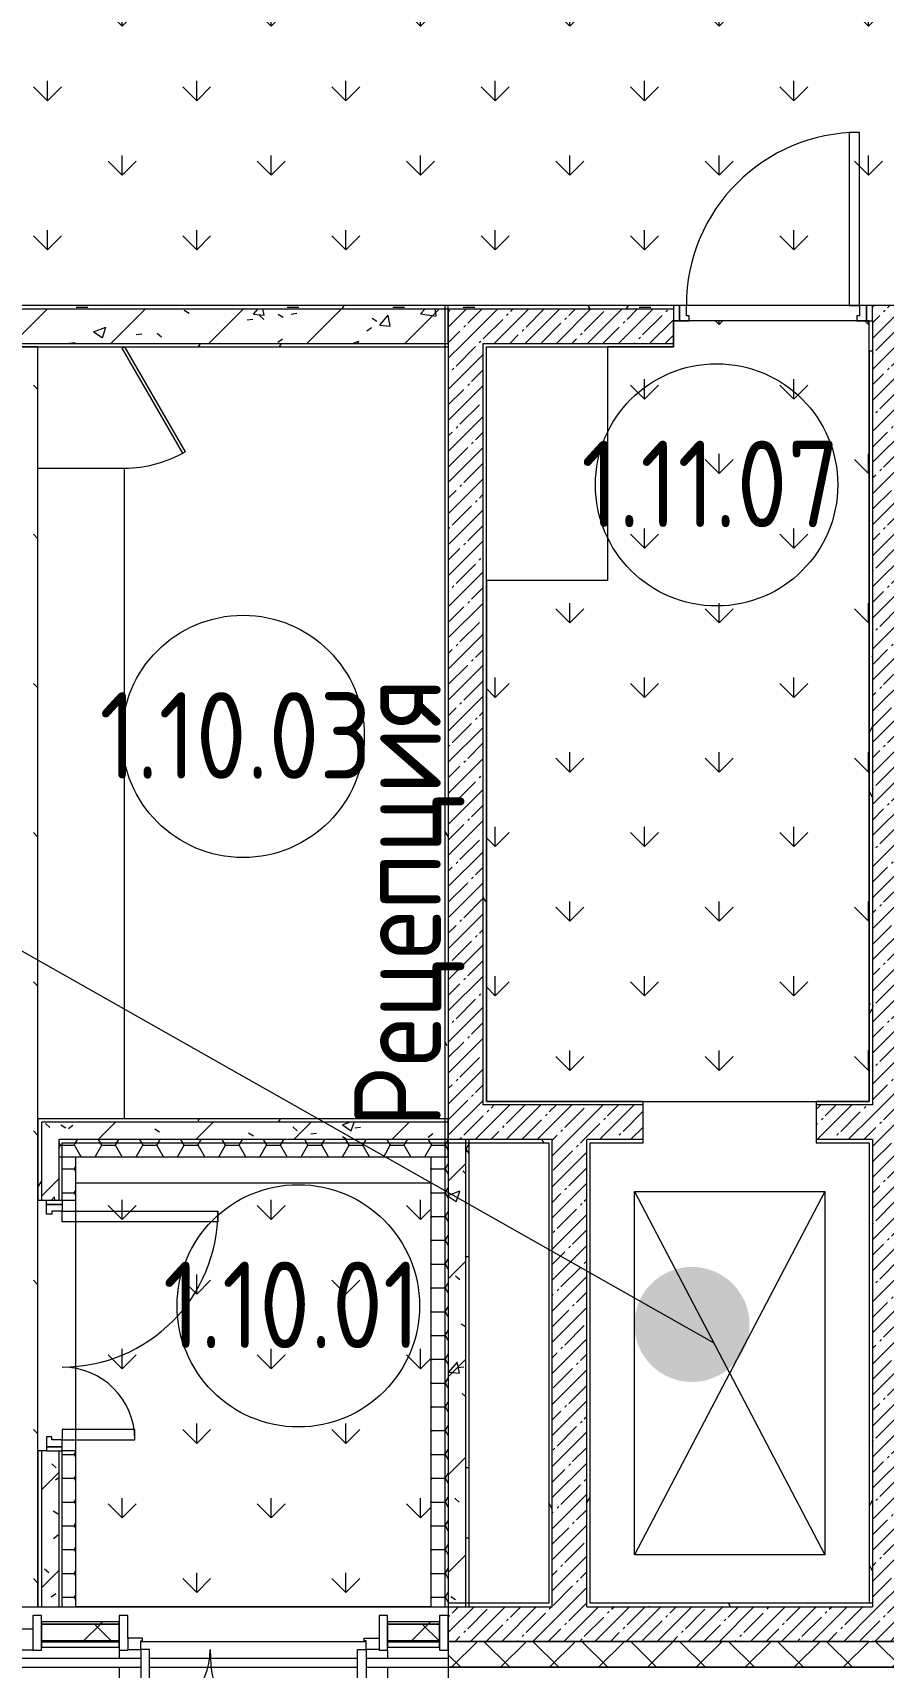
# Model space of a CAD drawing. Header units: millimetres. Extents: x -500089 to 1469082, y -290736 to 166440.
# Drawn here: x 1232304 to 1237216, y -64970 to -55525 of the extents above; entities that cross this region are included whole.
import ezdxf

# ---------------------------------------------------------------- set-up
doc = ezdxf.new("R2010")
doc.units = ezdxf.units.MM
doc.linetypes.add('ASVP_Штриховая_ш3 п1_5', pattern=[4.5, 3, -1.5])
for name, color, linetype, lineweight in [('Аннотация', 7, 'Continuous', 0), ('Витраж', 7, 'Continuous', 0), ('Двери', 7, 'Continuous', 0), ('Линии', 7, 'Continuous', 0), ('Линии разделители', 7, 'ASVP_Штриховая_ш3 п1_5', 0), ('Марки помещений', 7, 'Continuous', 0), ('Панели витража', 7, 'Continuous', 0), ('Перекрытие', 7, 'Continuous', 0), ('Стены наружные', 7, 'Continuous', 0), ('Стены несущие', 7, 'Continuous', 0), ('Стены отделка', 7, 'Continuous', 0), ('Стены штриховка', 7, 'Continuous', 0), ('экспертиза ДУ', 1, 'Continuous', 0), ('экспертиза ДУ пояснения', 6, 'Continuous', 0), ('экспертиза условные обозначения', 1, 'Continuous', 0)]:
    doc.layers.add(name, color=color, linetype=linetype, lineweight=lineweight)
doc.styles.add('GOST Common_1', font='', dxfattribs={"width": 0.9, "height": 700})
doc.styles.get('GOST Common_1').set_extended_font_data('GOST Common')
pattern_1 = [(0, (1111853.59, -73570.49), (812.8, 203.2), [67.056, -542.544, 67.056, -542.544, -3251.2]), (0, (1111853.59, -73570.49), (812.8, 203.2), [-1219.2, 67.056, -1152.144, 67.056, -542.544, -1422.4]), (0, (1111853.59, -73570.49), (812.8, 203.2), [-3048, 67.056, -339.344, 67.056, -948.944]), (120, (1112158.39, -73468.89), (-582.37636, 602.30545), [67.056, -542.544, 67.056, -542.544, -3251.2]), (120, (1112158.39, -73468.89), (-582.37636, 602.30545), [-1219.2, 67.056, -1152.144, 67.056, -542.544, -1422.4]), (120, (1112158.39, -73468.89), (-582.37636, 602.30545), [-3048, 67.056, -339.344, 67.056, -948.944]), (240, (1112259.99, -73062.49), (-230.42364, -805.50545), [67.056, -542.544, 67.056, -542.544, -3251.2]), (240, (1112259.99, -73062.49), (-230.42364, -805.50545), [-1219.2, 67.056, -1152.144, 67.056, -542.544, -1422.4]), (240, (1112259.99, -73062.49), (-230.42364, -805.50545), [-3048, 67.056, -339.344, 67.056, -948.944])]
pattern_2 = [(45, (1111853.59, -73570.49), (-89.80256, 89.80256), []), (45, (1111943.39, -73570.49), (-89.80256, 89.80256), [158.75, -31.75, 13.411, -18.339])]
pattern_3 = [(45, (1111853.6, -73570.5), (-282.8427, 282.8427), [])]
pattern_4 = [(50, (1111853.6, -73570.5), (728.7365, -63.7558), [76.2, -838.2]), (355, (1111853.6, -73570.5), (-140.9716, 764.2276), [60.96, -670.56]), (100.451, (1111914.3, -73575.8), (587.77, 700.4668), [64.76, -712.36]), (46.184, (1111853.6, -73367.3), (1084.316, -168.171), [114.3, -1257.3]), (96.636, (1111943.9, -73381.3), (949.61, 989.71), [97.14, -1068.54]), (351.184, (1111853.6, -73367.3), (949.621, 989.701), [91.44, -1005.84]), (21, (1111955.2, -73418.1), (606.458, -409.0606), [76.2, -838.2]), (326, (1111955.2, -73418.1), (247.2083, 736.753), [60.96, -670.56]), (71.451, (1112005.7, -73452.2), (853.6683, 327.6855), [64.76, -712.36]), (37.5, (1111853.59, -73570.5), (12.3547, 338.2201), [33.528, -628.904, 33.528, -647.192, -673.1]), (37.5, (1111853.59, -73570.5), (12.3547, 338.2201), [-1343.152, 33.528, -639.572]), (7.5, (1111853.6, -73570.5), (267.2789, 400.7221), [33.528, -354.584, 33.528, -613.664, -256.54]), (7.5, (1111853.6, -73570.5), (267.2789, 400.7221), [-1035.304, 33.528, -223.012]), (327.5, (1111627.02, -73570.5), (542.36333, -22.91534), [33.528, -220.472, 33.528, -758.952, -1051.56]), (327.5, (1111627.02, -73570.5), (542.36333, -22.91534), [-1046.48, 33.528, -1018.032]), (317.5, (1111525.4, -73570.5), (592.517, 101.7071), [33.528, -296.672, 33.528, -492.76, -746.76]), (317.5, (1111525.4, -73570.5), (592.517, 101.7071), [-856.488, 33.528, -713.232])]
pattern_5 = [(0, (1111853.585, -73570.49), (119.062, 68.741), [79.375, -158.75]), (120, (1111853.585, -73570.49), (-119.062952, 68.741083), [79.375, -158.75]), (60, (1111853.585, -73570.49), (4.8e-05, 137.482083), [0, -158.75, 79.375, 0])]
pattern_6 = [(90, (1077209.23, -303341.8), (-431.0523, 431.0523), [114.3, -747.8046]), (45, (1077209.2, -303341.8), (-431.0523, 431.0523), [114.3, -495.3]), (135, (1077209.2, -303341.8), (-431.0523, -431.0523), [114.3, -495.3])]

# ---------------------------------------------------------------- blocks, each defined once
blk = doc.blocks.new('АР_СОШ_Верзилово_Фасады_rvt-2-З Этаж 01')
at = {"layer": 'Стены наружные'}
for p, q in [((117650, 8600), (120950, 8600)), ((120950, 8600), (121075, 8600)), ((120950, 8600), (120950, 8500)), ((121125, 8600), (122325, 8600)), ((122375, 8600), (122500, 8600)), ((122500, 8600), (122850, 8600)), ((122500, 8600), (122500, 8500))]:
    blk.add_line(p, q, dxfattribs=at)
at = {"layer": 'Стены отделка', "lineweight": 9}
for p, q in [((125525, 8600), (122850, 8600)), ((122850, 8600), (122850, 8500))]:
    blk.add_line(p, q, dxfattribs=at)
blk = doc.blocks.new('ASVP_ДверьСтальная_1 полотно - Внутренняя 1000х2000h_полотно_ Г Л _925 в чистоте_-4236628-З Этаж 01')
at = {"layer": 'Двери', "lineweight": 18}
for p, q in [((500, 1120), (440, 1120)), ((440, 1120), (440, 120)), ((500, 120), (500, 1120)), ((-540, 120), (-575, 120)), ((-575, 120), (-575, 30)), ((-500, 120), (-540, 120)), ((-540, 120), (-540, 30)), ((-540, 30), (-540, 120)), ((-500, 60), (-500, 120)), ((440, 120), (500, 120)), ((540, 120), (500, 120)), ((500, 120), (500, 60)), ((540, 30), (540, 120)), ((575, 120), (540, 120)), ((540, 120), (540, 30)), ((575, 30), (575, 120)), ((-575, 30), (-540, 30)), ((-540, 30), (-484, 30)), ((-484, 60), (-500, 60)), ((-484, 30), (-484, 60)), ((500, 60), (484, 60)), ((484, 60), (484, 30)), ((484, 30), (540, 30)), ((540, 30), (575, 30))]:
    blk.add_line(p, q, dxfattribs=at)
at = {"layer": 'Двери'}
blk.add_arc((500, 120), 1000, 90, 180, dxfattribs=at)
blk = doc.blocks.new('ASVP_ДверьСтальная_2 полотна - Внутренняя 1320х2000h_полотна_ Г Пр _1200 в чистоте_-4240592-З Этаж 01')
at = {"layer": 'Двери', "lineweight": 18}
for p, q in [((-660, 970), (-600, 970)), ((-660, 70), (-660, 970)), ((-600, 970), (-600, 70)), ((660, 490), (600, 490)), ((600, 490), (600, 70)), ((660, 70), (660, 490)), ((-725, 70), (-700, 70)), ((-725, -20), (-725, 70)), ((-700, 70), (-660, 70)), ((-700, -20), (-700, 70)), ((-700, 70), (-700, -20)), ((-600, 70), (-660, 70)), ((-660, 70), (-660, 10)), ((-660, 10), (-644, 10)), ((-644, 10), (-644, -20)), ((600, 70), (660, 70)), ((660, 10), (644, 10)), ((644, 10), (644, -20)), ((700, 70), (660, 70)), ((660, 70), (660, 10)), ((700, -20), (700, 70)), ((725, 70), (700, 70)), ((700, 70), (700, -20)), ((725, -20), (725, 70)), ((-700, -20), (-725, -20)), ((-644, -20), (-700, -20)), ((644, -20), (700, -20)), ((700, -20), (725, -20))]:
    blk.add_line(p, q, dxfattribs=at)
at = {"layer": 'Двери'}
for centre, radius, start, end in [((-660, 70), 900, 360, 90), ((660, 70), 420, 90, 180)]:
    blk.add_arc(centre, radius, start, end, dxfattribs=at)
blk = doc.blocks.new('Д_Эскиз_1П - Дверь_в_СУ-4352554-З Этаж 01')
at = {"layer": 'Двери'}
for p, q in [((-350, 250), (256.2, 600)), ((264.2, 586.1), (-342, 236.1)), ((256.2, 600), (264.2, 586.1)), ((-342, 236.1), (-350, 250))]:
    blk.add_line(p, q, dxfattribs=at)
blk.add_arc((-350, 250), 700, 0, 30, dxfattribs=at)
blk = doc.blocks.new('Прямоугольный импост - 50х200 мм Серый-4109986-З Этаж 01')
at = {"layer": 'Витраж', "lineweight": 18}
for p, q in [((-50, 35), (0, 35)), ((-50, -165), (-50, 35)), ((0, 35), (0, -165)), ((0, -165), (-50, -165))]:
    blk.add_line(p, q, dxfattribs=at)
blk = doc.blocks.new('Прямоугольный импост - 50х120 мм Серый-4182521-З Этаж 01')
at = {"layer": 'Витраж'}
for p, q in [((120450, 8820), (119558.3, 8820)), ((120450, 8700), (119558.3, 8700))]:
    blk.add_line(p, q, dxfattribs=at)
blk = doc.blocks.new('M_Glazed Pane_Stemalit_Minvata - Непрозрачное с минватой _пожрассечка_ 38-4109995-З Этаж 01')
at = {"layer": 'Панели витража'}
h = blk.add_hatch(dxfattribs=at)
h.set_pattern_fill('FP_230', color=256, style=0, pattern_type=2)
h.set_pattern_definition([(45, (-120725, -8735), (-212.132, 212.132), [])])
h.paths.add_polyline_path([(225, 115), (225, 127.5), (-225, 127.5), (-225, 115), (-168.7, 115)], flags=0)
h = blk.add_hatch(dxfattribs=at)
h.set_pattern_fill('FP_231', color=256, style=0, pattern_type=2)
h.set_pattern_definition([(45, (-120725, -8735), (-212.132, 212.132), []), (135, (-120725, -8735), (-212.132, -212.132), [])])
h.paths.add_polyline_path([(-168.7, 18), (225, 18), (225, 115), (-225, 115), (-225, 18)], flags=0)
at = {"layer": 'Панели витража', "lineweight": 18}
for p, q in [((225, 127.5), (-225, 127.5)), ((-225, 127.5), (-225, 115)), ((-225, 115), (225, 115)), ((225, 115), (-225, 115)), ((-225, 115), (-225, 18)), ((225, 115), (225, 127.5)), ((225, 18), (225, 115)), ((-225, 18), (225, 18))]:
    blk.add_line(p, q, dxfattribs=at)
at = {"layer": 'Панели витража'}
for p, q in [((225, 18), (-225, 18)), ((-225, 18), (-225, 13)), ((-225, 13), (225, 13)), ((225, 13), (-225, 13)), ((-225, 13), (-225, -18)), ((225, 13), (225, 18)), ((225, -18), (225, 13)), ((-225, -18), (225, -18)), ((-225, -18), (225, -18))]:
    blk.add_line(p, q, dxfattribs=at)
blk = doc.blocks.new('Прямоугольный импост - 50х200 мм Серый-4109983-З Этаж 01')
at = {"layer": 'Витраж', "lineweight": 18}
for p, q in [((-25, 35), (25, 35)), ((-25, -165), (-25, 35)), ((25, 35), (25, -165)), ((25, -165), (-25, -165))]:
    blk.add_line(p, q, dxfattribs=at)
blk = doc.blocks.new('Прямоугольный импост - 50х200 мм Серый-4109984-З Этаж 01')
at = {"layer": 'Витраж', "lineweight": 18}
for p, q in [((-25, 35), (25, 35)), ((-25, 32.5), (-25, 35)), ((25, 35), (25, -165)), ((-25, -165), (-25, -32.5)), ((25, -165), (-25, -165))]:
    blk.add_line(p, q, dxfattribs=at)
blk = doc.blocks.new('ASVP_ДверьАлюминиеваяВитражная_2 полотна - Остекленная-4109998-З Этаж 01')
at = {"layer": 'Двери', "lineweight": 18}
for p, q in [((-725, 32.5), (-725, -32.5)), ((-640, 32.5), (-725, 32.5)), ((-650, -32.5), (-650, 17.5)), ((-650, 17.5), (-640, 17.5)), ((-640, 17.5), (-640, 32.5)), ((640, 32.5), (725, 32.5)), ((640, 17.5), (640, 32.5)), ((650, 17.5), (640, 17.5)), ((650, -32.5), (650, 17.5)), ((725, 32.5), (725, -32.5)), ((-725, -32.5), (-650, -32.5)), ((-600, -32.5), (-650, -32.5)), ((-650, -32.5), (-650, -432.5)), ((-600, -432.5), (-600, -32.5)), ((600, -932.5), (600, -32.5)), ((600, -32.5), (650, -32.5)), ((650, -32.5), (650, -932.5)), ((725, -32.5), (650, -32.5)), ((-650, -432.5), (-600, -432.5)), ((650, -932.5), (600, -932.5))]:
    blk.add_line(p, q, dxfattribs=at)
at = {"layer": 'Двери'}
for centre, radius, start, end in [((-650, -32.5), 400, 270, 0), ((650, -32.5), 900, 180, 270)]:
    blk.add_arc(centre, radius, start, end, dxfattribs=at)
blk = doc.blocks.new('M_Glazed Pane_Stemalit_Minvata - Непрозрачное с минватой _пожрассечка_ 38-4110007-З Этаж 01')
at = {"layer": 'Панели витража'}
h = blk.add_hatch(dxfattribs=at)
h.set_pattern_fill('FP_245', color=256, style=0, pattern_type=2)
h.set_pattern_definition([(45, (-122650, -8735), (-212.132, 212.132), [])])
h.paths.add_polyline_path([(130.3, 115), (150, 115), (150, 127.5), (-150, 127.5), (-150, 115)], flags=0)
h = blk.add_hatch(dxfattribs=at)
h.set_pattern_fill('FP_246', color=256, style=0, pattern_type=2)
h.set_pattern_definition([(45, (-122650, -8735), (-212.132, 212.132), []), (135, (-122650, -8735), (-212.132, -212.132), [])])
h.paths.add_polyline_path([(150, 18), (150, 115), (-150, 115), (-150, 18), (130.3, 18)], flags=0)
at = {"layer": 'Панели витража', "lineweight": 18}
for p, q in [((150, 127.5), (-150, 127.5)), ((-150, 127.5), (-150, 115)), ((-150, 115), (150, 115)), ((150, 115), (-150, 115)), ((-150, 115), (-150, 18)), ((150, 115), (150, 127.5)), ((150, 18), (150, 115)), ((-150, 18), (150, 18))]:
    blk.add_line(p, q, dxfattribs=at)
at = {"layer": 'Панели витража'}
for p, q in [((150, 18), (-150, 18)), ((-150, 18), (-150, 13)), ((-150, 13), (150, 13)), ((150, 13), (-150, 13)), ((-150, 13), (-150, -18)), ((150, 13), (150, 18)), ((150, -18), (150, 13)), ((-150, -18), (150, -18)), ((-150, -18), (150, -18))]:
    blk.add_line(p, q, dxfattribs=at)
blk = doc.blocks.new('Прямоугольный импост - 50х200 мм Серый-4109985-З Этаж 01')
at = {"layer": 'Витраж', "lineweight": 18}
for p, q in [((-25, 35), (25, 35)), ((-25, -165), (-25, 35)), ((25, 35), (25, 32.5)), ((25, -32.5), (25, -165)), ((25, -165), (-25, -165))]:
    blk.add_line(p, q, dxfattribs=at)
blk = doc.blocks.new('ASVP_Марка_Помещение_ОдноЗначение - Номер-684784-З Этаж 01')
at = {"layer": 'Марки помещений'}
blk.add_circle((0, 0), 3.5, dxfattribs=at)

msp = doc.modelspace()

# ---------------------------------------------------------------- hatches: boundary and pattern name
at = {"layer": 'Стены штриховка'}
h = msp.add_hatch(dxfattribs=at)
h.set_pattern_fill('FP_174', color=256, style=0, pattern_type=2)
h.set_pattern_definition(pattern_1)
h.paths.add_polyline_path([(1228345.548, -57120.488), (1234703.585, -57120.488), (1234703.585, -57100.488), (1227853.586, -57100.488), (1227871.233, -57102.841), (1227853.586, -57120.488), (1228277.791, -57120.488)], flags=0)
h = msp.add_hatch(dxfattribs=at)
h.set_pattern_fill('FP_201', color=256, style=0, pattern_type=2)
h.set_pattern_definition(pattern_3)
h.paths.add_polyline_path([(1228003.586, -57320.488), (1228003.586, -57120.488), (1227853.586, -57120.488), (1227853.586, -57320.488), (1227962.029, -57320.488)], flags=0)
h.paths.add_polyline_path([(1232833.585, -57320.488), (1234703.585, -57320.488), (1234703.585, -57120.488), (1228403.586, -57120.488), (1228403.586, -57320.488), (1232409.889, -57320.488)], flags=0)
h = msp.add_hatch(dxfattribs=at)
h.set_pattern_fill('FP_31', color=256, style=0, pattern_type=2)
h.set_pattern_definition(pattern_4)
h.paths.add_polyline_path([(1228003.586, -57320.488), (1228003.586, -57120.488), (1227853.586, -57120.488), (1227853.586, -57320.488), (1227962.029, -57320.488)], flags=0)
h.paths.add_polyline_path([(1232833.585, -57320.488), (1234703.585, -57320.488), (1234703.585, -57120.488), (1228403.586, -57120.488), (1228403.586, -57320.488), (1232409.889, -57320.488)], flags=0)
h = msp.add_hatch(dxfattribs=at)
h.set_pattern_fill('FP_174', color=256, style=0, pattern_type=2)
h.set_pattern_definition(pattern_1)
h.paths.add_polyline_path([(1235655.5, -57120.488), (1236003.585, -57120.488), (1236003.585, -57100.488), (1234703.585, -57100.488), (1234703.585, -57120.488), (1234903.585, -57120.488)], flags=0)
h = msp.add_hatch(dxfattribs=at)
h.set_pattern_fill('FP_35', color=256, style=0, pattern_type=2)
h.set_pattern_definition(pattern_2)
h.paths.add_polyline_path([(1234903.585, -57320.488), (1236003.585, -57320.488), (1236003.585, -57120.488), (1234703.585, -57120.488), (1234703.585, -57320.488)], flags=0)
h = msp.add_hatch(dxfattribs=at)
h.set_pattern_fill('FP_35', color=256, style=0, pattern_type=2)
h.set_pattern_definition(pattern_2)
h.paths.add_polyline_path([(1237153.585, -64820.488), (1237353.585, -64820.488), (1237353.585, -57100.488), (1237153.585, -57100.488), (1237153.585, -64819.253)], flags=0)
h = msp.add_hatch(dxfattribs=at)
h.set_pattern_fill('FP_174', color=256, style=0, pattern_type=2)
h.set_pattern_definition(pattern_1)
h.paths.add_polyline_path([(1229893.193, -57340.488), (1234703.585, -57340.488), (1234702.672, -57320.491), (1228423.586, -57320.488), (1228423.586, -57340.488), (1229824.498, -57340.488)], flags=0)
h.paths.add_polyline_path([(1228003.586, -57340.488), (1228003.586, -57320.488), (1227853.586, -57320.488), (1227853.586, -57340.488), (1227962.029, -57340.488)], flags=0)
h = msp.add_hatch(dxfattribs=at)
h.set_pattern_fill('FP_35', color=256, style=0, pattern_type=2)
h.set_pattern_definition(pattern_2)
h.paths.add_polyline_path([(1234823.585, -61920.488), (1234903.585, -61920.488), (1234903.494, -57320.488), (1234703.585, -57320.488), (1234703.585, -61920.488), (1234803.585, -61920.488)], flags=0)
h = msp.add_hatch(dxfattribs=at)
h.set_pattern_fill('FP_174', color=256, style=0, pattern_type=2)
h.set_pattern_definition(pattern_1)
h.paths.add_polyline_path([(1234683.585, -61820.488), (1234703.585, -61820.488), (1234703.585, -57340.488), (1234683.585, -57340.488), (1234683.585, -61720.488)], flags=0)
h = msp.add_hatch(dxfattribs=at)
h.set_pattern_fill('FP_174', color=256, style=0, pattern_type=2)
h.set_pattern_definition(pattern_1)
h.paths.add_polyline_path([(1234903.585, -61720.488), (1234923.585, -61720.488), (1234923.585, -57340.488), (1234903.585, -57340.488), (1234903.585, -61324.19)], flags=0)
h = msp.add_hatch(dxfattribs=at)
h.set_pattern_fill('FP_174', color=256, style=0, pattern_type=2)
h.set_pattern_definition(pattern_1)
h.paths.add_polyline_path([(1237153.585, -64600.488), (1237153.585, -61920.488), (1237133.585, -61920.488), (1237133.585, -64600.488)], flags=0)
h.paths.add_polyline_path([(1237139.792, -61720.488), (1237153.585, -61720.488), (1237153.585, -57365.488), (1237133.585, -57365.488), (1237133.585, -61720.488)], flags=0)
h = msp.add_hatch(dxfattribs=at)
h.set_pattern_fill('FP_35', color=256, style=0, pattern_type=2)
h.set_pattern_definition(pattern_2)
h.paths.add_polyline_path([(1236828.585, -61920.488), (1237153.585, -61920.488), (1237153.585, -61720.488), (1236828.585, -61720.488)], flags=0)
h.paths.add_polyline_path([(1234924.595, -61920.488), (1235828.585, -61920.488), (1235828.585, -61720.488), (1234903.585, -61720.93), (1234903.585, -61920.488), (1234923.585, -61920.488)], flags=0)
h = msp.add_hatch(dxfattribs=at)
h.set_pattern_fill('FP_174', color=256, style=0, pattern_type=2)
h.set_pattern_definition(pattern_1)
h.paths.add_polyline_path([(1232333.585, -64620.488), (1232353.585, -64620.488), (1232353.585, -63720.488), (1232333.585, -63720.488), (1232333.585, -64600.488)], flags=0)
h.paths.add_polyline_path([(1232333.585, -62270.488), (1232353.585, -62270.488), (1232353.585, -61800.488), (1232333.585, -61800.488), (1232333.585, -61920.488)], flags=0)
h = msp.add_hatch(dxfattribs=at)
h.set_pattern_fill('FP_174', color=256, style=0, pattern_type=2)
h.set_pattern_definition(pattern_1)
h.paths.add_polyline_path([(1232353.585, -61820.488), (1234683.585, -61820.309), (1234683.585, -61800.488), (1232353.585, -61800.488)], flags=0)
h = msp.add_hatch(dxfattribs=at)
h.set_pattern_fill('FP_201', color=256, style=0, pattern_type=2)
h.set_pattern_definition(pattern_3)
h.paths.add_polyline_path([(1232409.889, -64620.488), (1232453.585, -64620.488), (1232453.585, -63720.488), (1232353.585, -63720.488), (1232353.585, -64620.488)], flags=0)
h.paths.add_polyline_path([(1232383.585, -62270.488), (1232453.585, -62270.488), (1232453.585, -61820.488), (1232353.585, -61820.488), (1232353.585, -62270.488)], flags=0)
h = msp.add_hatch(dxfattribs=at)
h.set_pattern_fill('FP_31', color=256, style=0, pattern_type=2)
h.set_pattern_definition(pattern_4)
h.paths.add_polyline_path([(1232409.889, -64620.488), (1232453.585, -64620.488), (1232453.585, -63720.488), (1232353.585, -63720.488), (1232353.585, -64620.488)], flags=0)
h.paths.add_polyline_path([(1232383.585, -62270.488), (1232453.585, -62270.488), (1232453.585, -61820.488), (1232353.585, -61820.488), (1232353.585, -62270.488)], flags=0)
h = msp.add_hatch(dxfattribs=at)
h.set_pattern_fill('FP_201', color=256, style=0, pattern_type=2)
h.set_pattern_definition(pattern_3)
h.paths.add_polyline_path([(1234633.837, -61920.488), (1234703.585, -61920.488), (1234703.585, -61820.488), (1232453.585, -61820.488), (1232453.585, -61920.488), (1234603.585, -61920.488)], flags=0)
h = msp.add_hatch(dxfattribs=at)
h.set_pattern_fill('FP_31', color=256, style=0, pattern_type=2)
h.set_pattern_definition(pattern_4)
h.paths.add_polyline_path([(1234633.837, -61920.488), (1234703.585, -61920.488), (1234703.585, -61820.488), (1232453.585, -61820.488), (1232453.585, -61920.488), (1234603.585, -61920.488)], flags=0)
h = msp.add_hatch(dxfattribs=at)
h.set_pattern_fill('FP_34', color=256, style=0, pattern_type=2)
h.set_pattern_definition(pattern_5)
h.paths.add_polyline_path([(1234703.585, -62020.488), (1234703.585, -61920.488), (1232453.585, -61920.488), (1232453.585, -62020.488), (1234633.837, -62020.488)], flags=0)
h = msp.add_hatch(dxfattribs=at)
h.set_pattern_fill('FP_201', color=256, style=0, pattern_type=2)
h.set_pattern_definition(pattern_3)
h.paths.add_polyline_path([(1234803.585, -64620.488), (1234803.585, -61920.488), (1234703.585, -61920.488), (1234703.585, -64620.488)], flags=0)
h = msp.add_hatch(dxfattribs=at)
h.set_pattern_fill('FP_31', color=256, style=0, pattern_type=2)
h.set_pattern_definition(pattern_4)
h.paths.add_polyline_path([(1234803.585, -64620.488), (1234803.585, -61920.488), (1234703.585, -61920.488), (1234703.585, -64620.488)], flags=0)
h = msp.add_hatch(dxfattribs=at)
h.set_pattern_fill('FP_174', color=256, style=0, pattern_type=2)
h.set_pattern_definition(pattern_1)
h.paths.add_polyline_path([(1234823.585, -64620.488), (1234823.585, -61920.488), (1234803.585, -61920.488), (1234803.585, -64620.488)], flags=0)
h = msp.add_hatch(dxfattribs=at)
h.set_pattern_fill('FP_174', color=256, style=0, pattern_type=2)
h.set_pattern_definition(pattern_1)
h.paths.add_polyline_path([(1237133.585, -61940.488), (1237133.585, -61920.488), (1236828.585, -61920.488), (1236828.585, -61940.488), (1236857.749, -61940.488)], flags=0)
h.paths.add_polyline_path([(1235283.585, -61940.488), (1235303.585, -61940.488), (1235303.585, -61920.488), (1234823.585, -61920.488), (1234823.585, -61940.488), (1234923.585, -61940.488)], flags=0)
h.paths.add_polyline_path([(1235503.585, -61940.488), (1235828.585, -61940.488), (1235828.585, -61920.488), (1235503.585, -61920.488)], flags=0)
h = msp.add_hatch(dxfattribs=at)
h.set_pattern_fill('FP_174', color=256, style=0, pattern_type=2)
h.set_pattern_definition(pattern_1)
h.paths.add_polyline_path([(1235303.585, -64600.488), (1235303.585, -61940.488), (1235283.585, -61940.488), (1235283.585, -64600.488)], flags=0)
h = msp.add_hatch(dxfattribs=at)
h.set_pattern_fill('FP_35', color=256, style=0, pattern_type=2)
h.set_pattern_definition(pattern_2)
h.paths.add_polyline_path([(1235303.585, -64620.488), (1235503.585, -64620.488), (1235503.585, -61920.488), (1235303.585, -61920.488), (1235303.585, -64600.488)], flags=0)
h = msp.add_hatch(dxfattribs=at)
h.set_pattern_fill('FP_174', color=256, style=0, pattern_type=2)
h.set_pattern_definition(pattern_1)
h.paths.add_polyline_path([(1235523.585, -64600.488), (1235523.585, -61940.488), (1235503.585, -61940.488), (1235503.585, -64600.488)], flags=0)
h = msp.add_hatch(dxfattribs=at)
h.set_pattern_fill('FP_34', color=256, style=0, pattern_type=2)
h.set_pattern_definition(pattern_5)
h.paths.add_polyline_path([(1232553.585, -64620.488), (1232553.585, -63720.488), (1232473.585, -63720.488), (1232473.585, -64620.488)], flags=0)
h.paths.add_polyline_path([(1232473.585, -62270.488), (1232553.585, -62270.488), (1232553.585, -62020.488), (1232473.585, -62020.488)], flags=0)
h = msp.add_hatch(dxfattribs=at)
h.set_pattern_fill('FP_34', color=256, style=0, pattern_type=2)
h.set_pattern_definition(pattern_5)
h.paths.add_polyline_path([(1234603.585, -64620.488), (1234703.585, -64620.488), (1234703.585, -62020.488), (1234603.585, -62020.488), (1234603.585, -64201.68)], flags=0)
h = msp.add_hatch(dxfattribs=at)
h.set_pattern_fill('FP_174', color=256, style=0, pattern_type=2)
h.set_pattern_definition(pattern_1)
h.paths.add_polyline_path([(1237133.585, -64620.488), (1237153.585, -64620.488), (1237153.585, -64600.488), (1235503.585, -64600.488), (1235503.585, -64620.488), (1236857.749, -64620.488)], flags=0)
h.paths.add_polyline_path([(1235283.585, -64620.488), (1235303.585, -64620.488), (1235303.585, -64600.488), (1234823.585, -64600.488), (1234823.585, -64620.488)], flags=0)
h = msp.add_hatch(dxfattribs=at)
h.set_pattern_fill('FP_35', color=256, style=0, pattern_type=2)
h.set_pattern_definition(pattern_2)
h.paths.add_polyline_path([(1237153.585, -64820.488), (1237153.585, -64620.488), (1234703.585, -64620.488), (1234703.585, -64820.488), (1237133.585, -64820.488)], flags=0)
h = msp.add_hatch(dxfattribs=at)
h.set_pattern_fill('FP_32', color=256, style=0, pattern_type=2)
h.set_pattern_definition([(45, (1111853.59, -73570.49), (-141.42136, 141.42136), []), (135, (1111853.59, -73570.49), (-141.42136, -141.42136), [])])
h.paths.add_polyline_path([(1243529.557, -64970.488), (1244153.585, -64970.488), (1244153.585, -64820.488), (1242928.585, -64820.488), (1242928.585, -64970.488)], flags=0)
h.paths.add_polyline_path([(1279253.585, -64970.488), (1279603.585, -64970.488), (1279603.585, -64820.488), (1279103.585, -64821.264), (1279103.585, -64907.988), (1278853.585, -64970.488), (1279112.435, -64970.488)], flags=0)
h.paths.add_polyline_path([(1267503.585, -64970.488), (1269353.585, -64970.488), (1269353.585, -64820.488), (1267503.585, -64820.488), (1267503.585, -64920.488)], flags=0)
h.paths.add_polyline_path([(1229473.586, -64970.488), (1229503.586, -64970.488), (1229503.586, -64820.488), (1227628.586, -64820.488), (1227628.586, -64970.488), (1228603.586, -64970.488)], flags=0)
h.paths.add_polyline_path([(1263953.585, -64970.488), (1265803.585, -64970.488), (1265803.585, -64820.488), (1263953.585, -64820.488), (1263953.585, -64920.488)], flags=0)
h.paths.add_polyline_path([(1237378.585, -64970.488), (1237378.585, -64820.488), (1234703.586, -64820.488), (1234703.586, -64970.488), (1236857.749, -64970.488)], flags=0)
h.paths.add_polyline_path([(1225853.586, -64970.488), (1225878.586, -64970.488), (1225878.586, -64820.488), (1224353.586, -64820.488), (1224353.586, -64970.488), (1225738.117, -64970.488)], flags=0)
at = {"layer": 'экспертиза ДУ', "lineweight": 0}
h = msp.add_hatch(color=5, dxfattribs=at)
edge = h.paths.add_edge_path()
edge.add_arc((1236111.134, -62989.222), 332.544, 0, 360)
at = {"layer": 'экспертиза условные обозначения'}
h = msp.add_hatch(dxfattribs=at)
h.set_pattern_fill('GRASS', color=6, scale=24)
h.set_pattern_definition(pattern_6)
h.paths.add_polyline_path([(1216573.586, -55050.488), (1216573.586, -53090.488), (1222173.586, -53090.488), (1222173.586, -50670.488), (1229303.585, -50670.488), (1229303.585, -52950.488), (1228603.586, -52950.488), (1228603.586, -53090.488), (1230893.585, -53090.488), (1242953.585, -53090.488), (1242933.585, -57120.488), (1237273.585, -57100.488), (1224273.586, -57100.488), (1224273.586, -55050.488)])
h = msp.add_hatch(dxfattribs=at)
h.set_pattern_fill('GRASS', color=6, scale=24)
h.set_pattern_definition(pattern_6)
h.paths.add_polyline_path([(1234923.585, -61700.488), (1237133.585, -61700.488), (1237133.585, -57190.488), (1236003.585, -57190.488), (1236003.585, -57340.488), (1235623.585, -57340.488), (1235623.585, -58690.488), (1234923.585, -58690.488)])
h = msp.add_hatch(dxfattribs=at)
h.set_pattern_fill('GRASS', color=6, scale=24)
h.set_pattern_definition(pattern_6)
h.paths.add_polyline_path([(1227873.586, -64600.488), (1228853.586, -64600.488), (1229503.586, -64600.488), (1232333.585, -64620.488), (1232333.585, -63870.488), (1232333.585, -62420.488), (1232333.585, -61950.488), (1232333.585, -59940.488), (1232333.585, -57340.488), (1227853.586, -57340.488)])
h = msp.add_hatch(dxfattribs=at)
h.set_pattern_fill('GRASS', color=4, scale=24)
h.set_pattern_definition(pattern_6)
h.paths.add_polyline_path([(1232553.585, -62170.488), (1234603.585, -62170.488), (1234603.585, -64620.488), (1232553.585, -64620.488)])

# ---------------------------------------------------------------- linework, layer by layer
at = {"layer": 'Линии'}
for p, q in [((1235778.585, -62220.488), (1236878.585, -62220.488)), ((1235778.585, -64320.488), (1235778.585, -62220.488)), ((1235778.585, -62220.488), (1236878.585, -64320.488)), ((1236878.585, -62220.488), (1235778.585, -64320.488)), ((1236878.585, -62220.488), (1236878.585, -64320.488)), ((1236878.585, -64320.488), (1235778.585, -64320.488))]:
    msp.add_line(p, q, dxfattribs=at)
at = {"layer": 'Линии разделители', "color": 7}
for p, q in [((1232333.585, -58040.488), (1232333.585, -57340.488)), ((1232333.585, -61800.488), (1232333.585, -58040.488))]:
    msp.add_line(p, q, dxfattribs=at)
at = {"layer": 'Перекрытие'}
for p, q in [((1229503.586, -64620.488), (1232333.585, -64620.488)), ((1232553.585, -64620.488), (1234603.585, -64620.488))]:
    msp.add_line(p, q, dxfattribs=at)
at = {"layer": 'Стены наружные'}
for p, q in [((1232333.585, -61800.488), (1232333.585, -58040.488)), ((1232333.585, -58040.488), (1232833.585, -58040.488)), ((1232833.585, -61800.488), (1232833.585, -58040.488)), ((1232803.586, -64870.488), (1232803.586, -64920.488)), ((1232928.586, -64820.488), (1234228.586, -64820.488)), ((1234353.586, -64870.488), (1234353.586, -64920.488)), ((1232928.586, -64920.488), (1229503.586, -64920.488)), ((1234178.586, -64920.488), (1232978.586, -64920.488)), ((1234703.586, -64920.488), (1234228.586, -64920.488))]:
    msp.add_line(p, q, dxfattribs=at)
at = {"layer": 'Стены несущие'}
for p, q in [((1228403.586, -57120.488), (1234703.585, -57120.488)), ((1234703.585, -57120.488), (1236003.585, -57120.488)), ((1234703.585, -57320.488), (1234703.585, -57120.488)), ((1234703.585, -57120.488), (1234703.585, -64620.488)), ((1237353.585, -57100.488), (1237153.585, -57100.488)), ((1236003.585, -57320.488), (1236003.585, -57190.488)), ((1237153.585, -57190.488), (1237153.585, -57365.488)), ((1228403.586, -57320.488), (1234703.585, -57320.488)), ((1234903.585, -57320.488), (1236003.585, -57320.488)), ((1234903.585, -57320.488), (1234903.585, -61720.488)), ((1237153.585, -57365.488), (1237153.585, -61720.488)), ((1235828.585, -61720.488), (1234903.585, -61720.488)), ((1235828.585, -61920.488), (1235828.585, -61720.488)), ((1236828.585, -61720.488), (1236828.585, -61920.488)), ((1237153.585, -61720.488), (1236828.585, -61720.488)), ((1232353.585, -61820.488), (1232353.585, -62270.488)), ((1234703.585, -61820.488), (1232353.585, -61820.488)), ((1234703.585, -61920.488), (1234703.585, -61820.488)), ((1232453.585, -61920.488), (1232453.585, -62270.488)), ((1235303.585, -61920.488), (1232453.585, -61920.488)), ((1234803.585, -61920.488), (1234803.585, -64620.488)), ((1235303.585, -64600.488), (1235303.585, -61920.488)), ((1235828.585, -61920.488), (1235503.585, -61920.488)), ((1235503.585, -64600.488), (1235503.585, -61920.488)), ((1237153.585, -61920.488), (1236828.585, -61920.488)), ((1237153.585, -61920.488), (1237153.585, -64600.488)), ((1232353.585, -62270.488), (1232383.585, -62270.488)), ((1232383.585, -63720.488), (1232353.585, -63720.488)), ((1232353.585, -63720.488), (1232353.585, -64620.488)), ((1232453.585, -63720.488), (1232453.585, -64620.488)), ((1235283.585, -64600.488), (1234703.585, -64600.488)), ((1234703.585, -64600.488), (1234703.585, -64820.488)), ((1237153.585, -64600.488), (1235523.585, -64600.488)), ((1232353.585, -64620.488), (1232453.585, -64620.488)), ((1234703.585, -64620.488), (1234803.585, -64620.488)), ((1234703.585, -64820.488), (1237353.585, -64820.488)), ((1237133.585, -64820.488), (1234703.586, -64820.488))]:
    msp.add_line(p, q, dxfattribs=at)
at = {"layer": 'Стены отделка'}
for p, q in [((1236003.585, -57100.488), (1227853.586, -57100.488)), ((1234683.585, -57100.488), (1234683.585, -64620.488)), ((1234703.585, -57120.488), (1234703.585, -57100.488)), ((1236003.585, -57340.488), (1236003.585, -57320.488)), ((1228423.586, -57340.488), (1234703.585, -57340.488)), ((1234923.585, -57340.488), (1236003.585, -57340.488)), ((1234923.585, -61700.488), (1234923.585, -57340.488)), ((1237153.585, -57365.488), (1237133.585, -57365.488)), ((1237133.585, -57365.488), (1237133.585, -61700.488)), ((1235828.585, -61700.488), (1234923.585, -61700.488)), ((1235828.585, -61720.488), (1235828.585, -61700.488)), ((1237133.585, -61700.488), (1236828.585, -61700.488)), ((1236828.585, -61700.488), (1236828.585, -61720.488)), ((1232333.585, -61800.488), (1232333.585, -62270.488)), ((1234703.585, -61800.488), (1232333.585, -61800.488)), ((1234703.585, -61820.488), (1234703.585, -61800.488)), ((1232453.585, -61920.488), (1232453.585, -61920.488)), ((1232473.585, -62020.488), (1232473.585, -61940.488)), ((1232473.585, -61940.488), (1235283.585, -61940.488)), ((1234703.585, -62020.488), (1234703.585, -61920.488)), ((1234823.585, -64620.488), (1234823.585, -61920.488)), ((1235283.585, -61940.488), (1235283.585, -64600.488)), ((1235523.585, -61940.488), (1235828.585, -61940.488)), ((1235523.585, -64600.488), (1235523.585, -61940.488)), ((1235828.585, -61940.488), (1235828.585, -61920.488)), ((1236828.585, -61920.488), (1236828.585, -61940.488)), ((1236828.585, -61940.488), (1237133.585, -61940.488)), ((1237133.585, -61940.488), (1237133.585, -64600.488)), ((1232453.585, -62020.488), (1234703.585, -62020.488)), ((1232553.585, -62270.488), (1232553.585, -62020.488)), ((1234603.585, -62020.488), (1234603.585, -64620.488)), ((1232333.585, -62270.488), (1232353.585, -62270.488)), ((1232473.585, -62270.488), (1232553.585, -62270.488)), ((1232353.585, -63720.488), (1232333.585, -63720.488)), ((1232333.585, -63720.488), (1232333.585, -64620.488)), ((1232553.585, -63720.488), (1232473.585, -63720.488)), ((1232553.585, -64620.488), (1232553.585, -63720.488)), ((1232333.585, -64620.488), (1232353.585, -64620.488)), ((1232453.585, -64620.488), (1232553.585, -64620.488)), ((1234603.585, -64620.488), (1234703.585, -64620.488)), ((1234803.585, -64620.488), (1234823.585, -64620.488)), ((1234703.586, -64820.488), (1234703.586, -64970.488)), ((1237378.585, -64820.488), (1237153.585, -64820.488)), ((1234703.586, -64970.488), (1237378.585, -64970.488))]:
    msp.add_line(p, q, dxfattribs=at)
at = {"layer": 'Стены штриховка'}
for p, q in [((1232473.585, -62270.488), (1232473.585, -62020.488)), ((1232473.585, -64620.488), (1232473.585, -63720.488)), ((1235303.585, -64620.488), (1235303.585, -64600.488)), ((1235503.585, -64620.488), (1235503.585, -64600.488)), ((1237153.585, -64600.488), (1237153.585, -64620.488)), ((1234703.585, -64620.488), (1235303.585, -64620.488)), ((1235503.585, -64620.488), (1237153.585, -64620.488))]:
    msp.add_line(p, q, dxfattribs=at)
at = {"layer": 'экспертиза ДУ пояснения'}
msp.add_lwpolyline([(1036157.61, 50215.508), (1236236.852, -63095.361)], dxfattribs=at)
at = {"layer": 'экспертиза условные обозначения', "color": 6}
for points in [[(1216573.586, -55050.488), (1216573.586, -53090.488), (1222173.586, -53090.488), (1222173.586, -50670.488), (1229303.585, -50670.488), (1229303.585, -50670.488), (1229303.585, -50670.488), (1229303.585, -50670.488), (1229303.585, -50670.488), (1229303.585, -50670.488), (1229303.585, -50670.488), (1229303.585, -52950.488), (1228603.586, -52950.488), (1228603.586, -53090.488), (1230893.585, -53090.488), (1242953.585, -53090.488), (1242933.585, -57120.488), (1237273.585, -57100.488), (1237273.585, -57100.488), (1224273.586, -57100.488), (1224273.586, -55050.488), (1216573.586, -55050.488)], [(1234923.585, -61700.488), (1237133.585, -61700.488), (1237133.585, -57190.488), (1236003.585, -57190.488), (1236003.585, -57340.488), (1235623.585, -57340.488), (1235623.585, -58690.488), (1234923.585, -58690.488), (1234923.585, -61700.488)], [(1227873.586, -64600.488), (1228853.586, -64600.488), (1229503.586, -64600.488), (1232333.585, -64620.488), (1232333.585, -63870.488), (1232333.585, -62420.488), (1232333.585, -61950.488), (1232333.585, -59940.488), (1232333.585, -59940.488), (1232333.585, -57340.488), (1227853.586, -57340.488), (1227873.586, -64600.488)]]:
    msp.add_lwpolyline(points, dxfattribs=at)
at = {"layer": 'экспертиза условные обозначения', "color": 4}
msp.add_lwpolyline([(1232553.585, -62170.488), (1234603.585, -62170.488), (1234603.585, -64620.488), (1232553.585, -64620.488), (1232553.585, -62170.488)], dxfattribs=at)

# ---------------------------------------------------------------- block references
msp.add_blockref('АР_СОШ_Верзилово_Фасады_rvt-2-З Этаж 01', (1111853.585, -73570.488))
at = {"layer": 'Витраж', "extrusion": (0, 0, -1), "rotation": 180}
for name, p in [('Прямоугольный импост - 50х200 мм Серый-4109983-З Этаж 01', (-1232328.586, -64835.488)), ('Прямоугольный импост - 50х200 мм Серый-4109985-З Этаж 01', (-1232828.586, -64835.488)), ('Прямоугольный импост - 50х200 мм Серый-4109984-З Этаж 01', (-1234328.586, -64835.488)), ('Прямоугольный импост - 50х200 мм Серый-4109986-З Этаж 01', (-1234703.586, -64835.488))]:
    msp.add_blockref(name, p, dxfattribs=at)
at = {"layer": 'Витраж'}
msp.add_blockref('Прямоугольный импост - 50х120 мм Серый-4182521-З Этаж 01', (1111853.585, -73570.488), dxfattribs=at)
at = {"layer": 'Двери'}
for name, p in [('ASVP_ДверьСтальная_1 полотно - Внутренняя 1000х2000h_полотно_ Г Л _925 в чистоте_-4236628-З Этаж 01', (1236578.585, -57220.488)), ('ASVP_ДверьАлюминиеваяВитражная_2 полотна - Остекленная-4109998-З Этаж 01', (1233578.586, -64835.488))]:
    msp.add_blockref(name, p, dxfattribs=at)
at = {"layer": 'Двери', "rotation": 270}
for name, p in [('Д_Эскиз_1П - Дверь_в_СУ-4352554-З Этаж 01', (1232583.585, -57690.488)), ('ASVP_ДверьСтальная_2 полотна - Внутренняя 1320х2000h_полотна_ Г Пр _1200 в чистоте_-4240592-З Этаж 01', (1232403.585, -62995.488))]:
    msp.add_blockref(name, p, dxfattribs=at)
at = {"layer": 'Марки помещений', "xscale": 199.9999999999999, "yscale": 199.9999999999999, "zscale": 199.9999999999999}
for p in [(1236253.291, -58137.504), (1233518.793, -59591.065), (1233837.92, -62881.589)]:
    msp.add_blockref('ASVP_Марка_Помещение_ОдноЗначение - Номер-684784-З Этаж 01', p, dxfattribs=at)
at = {"layer": 'Панели витража'}
for name, p in [('M_Glazed Pane_Stemalit_Minvata - Непрозрачное с минватой _пожрассечка_ 38-4109995-З Этаж 01', (1232578.586, -64835.488)), ('M_Glazed Pane_Stemalit_Minvata - Непрозрачное с минватой _пожрассечка_ 38-4110007-З Этаж 01', (1234503.586, -64835.488))]:
    msp.add_blockref(name, p, dxfattribs=at)

# ---------------------------------------------------------------- texts
at = {"layer": 'Аннотация', "insert": (1234161.193, -61851.037), "char_height": 500, "width": 3246.83437, "attachment_point": 1, "rotation": 90, "style": 'GOST Common_1'}
msp.add_mtext('Рецепция', dxfattribs=at)
at = {"layer": 'Марки помещений', "char_height": 500, "attachment_point": 1, "style": 'GOST Common_1'}
for s, insert, width in [('1.11.07', (1235471.176, -57882.054), 1919.23987), ('1.10.03', (1232688.979, -59335.615), 2034.68287), ('1.10.01', (1233055.806, -62626.139), 1919.23987)]:
    msp.add_mtext(s, dxfattribs=dict(at, insert=insert, width=width))

doc.saveas('drawing.dxf')
